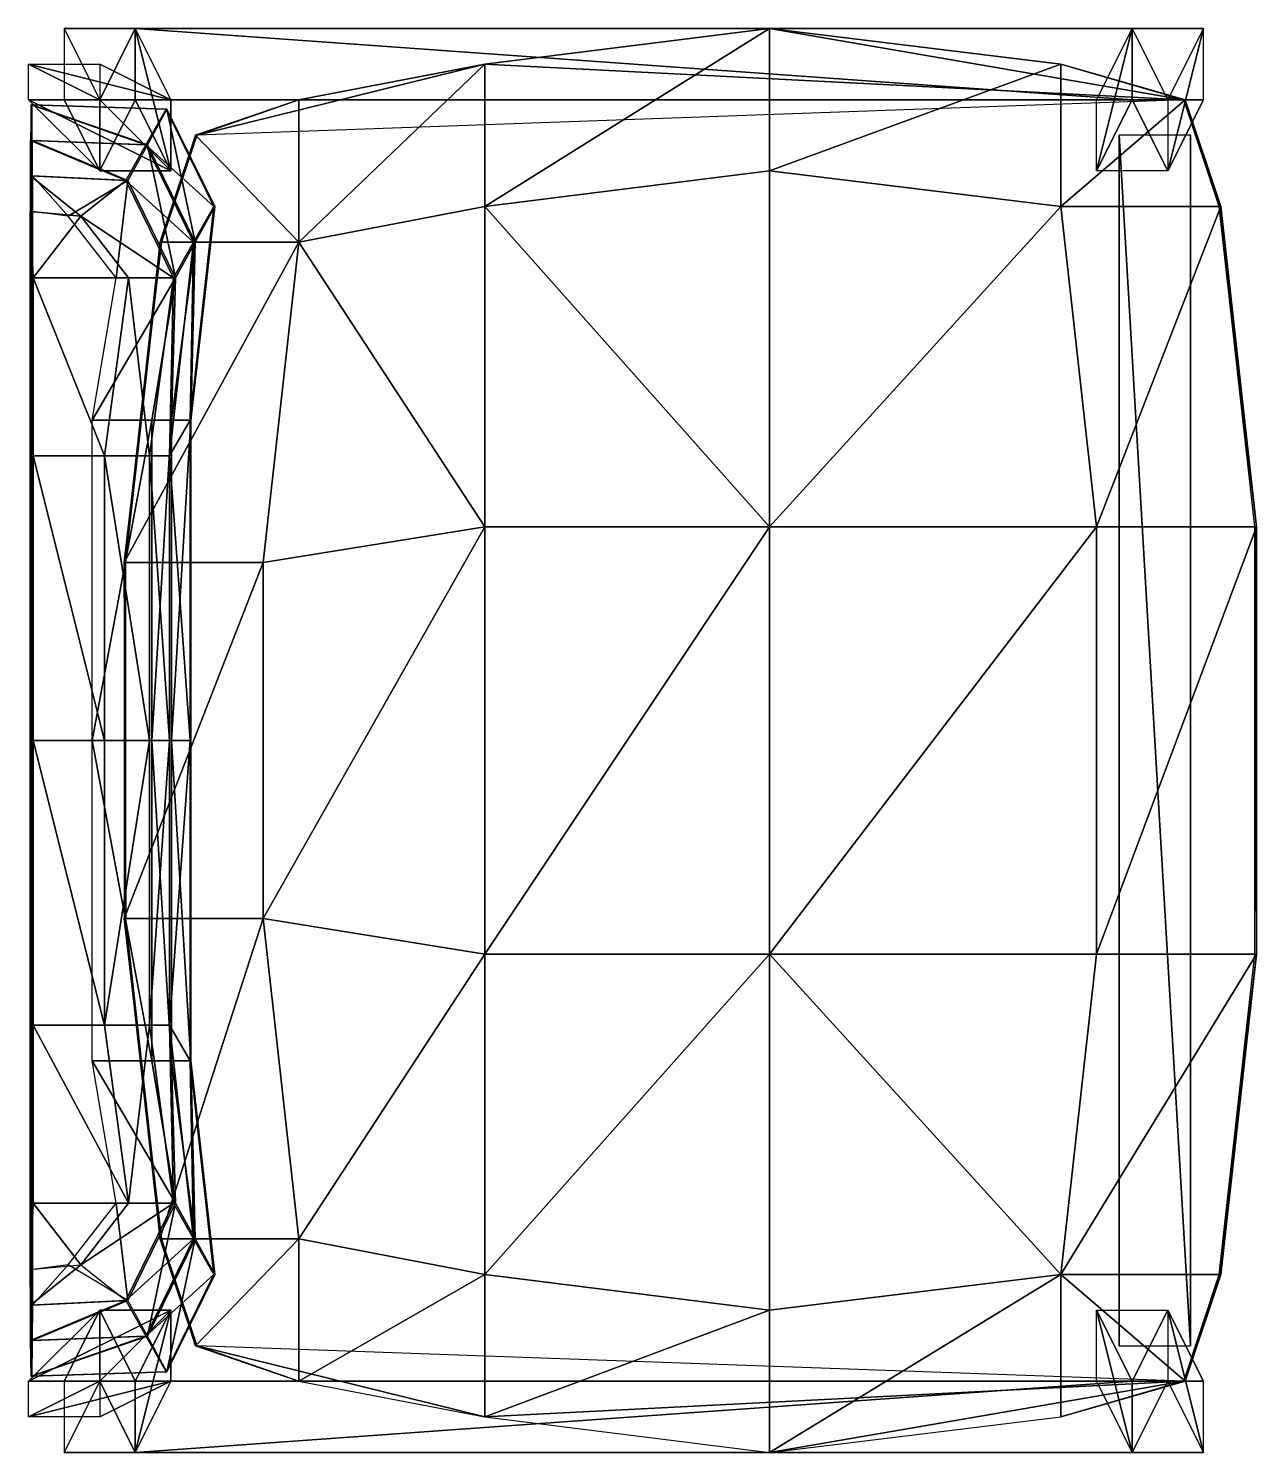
# Model space of a CAD drawing. Extents: x -0.445 to -0.006, y -0.254 to 0.254.
import ezdxf

# ---------------------------------------------------------------- set-up
doc = ezdxf.new("R2010")
doc.units = 0
doc.header["$LTSCALE"] = 2
doc.layers.get('0').update_dxf_attribs({"linetype": 'CONTINUOUS'})

msp = doc.modelspace()

# ---------------------------------------------------------------- meshes
at = {"color": 7, "linetype": 'BYBLOCK'}
mesh = msp.add_polyface(dxfattribs=at)
corners = [(-0.4064, 0.2286, 0.0254), (-0.3937, 0.2032, 0.3556), (-0.4191, 0.2032, 0.3556), (-0.4318, 0.2286), (-0.0381, 0.2032, 0.3556), (-0.0635, 0.2032, 0.3556), (-0.0508, 0.2286, 0.0254), (-0.0254, 0.2286), (-0.4191, 0.2286, 0.5842), (-0.4445, 0.2286, 0.5842), (-0.0635, 0.2286, 0.3556), (-0.0381, 0.2286, 0.3556), (-0.0508, 0.254, 0.0254), (-0.0254, 0.254), (-0.3937, 0.2286, 0.3556), (-0.4064, 0.254, 0.0254), (-0.4191, 0.2286, 0.3556), (-0.4318, 0.254), (-0.4191, 0.2413, 0.5842), (-0.4445, 0.2413, 0.5842), (-0.4318, -0.254), (-0.4191, -0.2286, 0.3556), (-0.4318, -0.2286), (-0.4191, -0.2032, 0.3556), (-0.3937, -0.2032, 0.3556), (-0.3937, -0.2286, 0.3556), (-0.4064, -0.254, 0.0254), (-0.4064, -0.2286, 0.0254), (-0.0508, -0.2286, 0.0254), (-0.0508, -0.254, 0.0254), (-0.0635, -0.2286, 0.3556), (-0.0635, -0.2032, 0.3556), (-0.0381, -0.2032, 0.3556), (-0.0381, -0.2286, 0.3556), (-0.0254, -0.254), (-0.0254, -0.2286), (-0.4445, -0.2413, 0.5842), (-0.4445, -0.2286, 0.5842), (-0.4191, -0.2286, 0.5842), (-0.4191, -0.2413, 0.5842), (-0.03003, -0.2159, 0.1524), (-0.03003, -0.2159, 0.127), (-0.03003, 0.2159, 0.1524), (-0.03003, 0.2159, 0.127), (-0.05543, -0.2159, 0.127), (-0.05543, -0.2159, 0.1524), (-0.05543, 0.2159, 0.1524), (-0.05543, 0.2159, 0.127)]
mesh.append_faces([[corners[k] for k in face] for face in [(0, 2, 3), (4, 6, 7), (12, 11, 13), (16, 15, 17), (26, 21, 20), (33, 29, 34), (28, 32, 35), (23, 27, 22)]], dxfattribs={"vtx0": -1, "color": 7})
mesh.append_faces([[corners[k] for k in face] for face in [(10, 11, 12), (14, 15, 16), (15, 12, 17), (13, 17, 12), (18, 14, 19), (16, 19, 14), (11, 4, 13), (7, 13, 4), (0, 6, 15), (12, 15, 6), (14, 1, 15), (0, 15, 1), (18, 8, 14), (1, 14, 8), (20, 21, 22), (23, 22, 21), (30, 31, 29), (28, 29, 31), (27, 28, 22), (35, 22, 28), (31, 32, 28), (24, 27, 23), (36, 37, 21), (23, 21, 37), (38, 24, 37), (23, 37, 24), (40, 41, 42), (43, 42, 41), (45, 40, 46), (42, 46, 40)]], dxfattribs={"vtx1": -1, "color": 7})
mesh.append_faces([[corners[k] for k in face] for face in [(0, 1, 2), (4, 5, 6), (6, 0, 3), (3, 7, 6), (1, 8, 9), (9, 2, 1), (5, 10, 12), (12, 6, 5), (9, 19, 16), (16, 2, 9), (16, 17, 3), (3, 2, 16), (24, 25, 26), (26, 27, 24), (28, 27, 26), (26, 29, 28), (32, 33, 34), (34, 35, 32), (29, 26, 20), (20, 34, 29), (26, 25, 21), (33, 30, 29), (38, 39, 25), (25, 24, 38), (25, 39, 36), (36, 21, 25), (44, 45, 46), (46, 47, 44)]], dxfattribs={"vtx2": -1, "color": 7})
at = {"color": 0, "linetype": 'BYBLOCK'}
mesh = msp.add_polyface(dxfattribs=at)
corners = [(-0.40886, -0.1651, 0.74794), (-0.44277, -0.1651, 0.74782), (-0.42583, -0.1871, 0.73518), (-0.44386, -0.18868, 0.73512), (-0.44386, 0.18868, 0.73512), (-0.44277, 0.1651, 0.74782), (-0.42583, 0.1871, 0.73518), (-0.40886, 0.1651, 0.74794), (-0.44281, 0.1016, 0.76052), (-0.41741, 0.1016, 0.76061), (-0.44281, 0, 0.76052), (-0.41741, 0, 0.76061), (-0.44281, -0.1016, 0.76052), (-0.41741, -0.1016, 0.76061), (-0.01913, -0.1905, 0.39404), (-0.0762, -0.1905, 0.4191), (-0.03183, -0.2286, 0.36864), (-0.0762, -0.2413, 0.3937), (-0.0635, -0.0762, 0.4064), (-0.00643, -0.0762, 0.38134), (-0.0635, 0.0762, 0.4064), (-0.00643, 0.0762, 0.38134), (-0.0762, 0.1905, 0.4191), (-0.01913, 0.1905, 0.39404), (-0.0762, 0.2413, 0.3937), (-0.03183, 0.2286, 0.36864), (-0.18014, -0.2032, 0.40657), (-0.18014, -0.254, 0.38117), (-0.18014, -0.0762, 0.39387), (-0.18014, 0.0762, 0.39387), (-0.18014, 0.2032, 0.40657), (-0.18014, 0.254, 0.38117), (-0.28174, 0.2413, 0.38117), (-0.28174, 0.1905, 0.40657), (-0.28174, 0.0762, 0.39387), (-0.28174, -0.0762, 0.39387), (-0.28174, -0.1905, 0.40657), (-0.28174, -0.2413, 0.38117), (-0.34808, -0.1778, 0.41158), (-0.34808, -0.2286, 0.38618), (-0.36078, -0.0635, 0.39888), (-0.36078, 0.0635, 0.39888), (-0.34808, 0.1778, 0.41158), (-0.34808, 0.2286, 0.38618), (-0.38493, 0.2159, 0.36864), (-0.39763, 0.1778, 0.39404), (-0.41033, 0.0635, 0.38134), (-0.41033, -0.0635, 0.38134), (-0.39763, -0.1778, 0.39404), (-0.38493, -0.2159, 0.36864)]
mesh.append_faces([[corners[k] for k in face] for face in [(2, 1, 3), (6, 5, 7), (16, 15, 17), (25, 22, 23), (15, 28, 26), (22, 29, 20), (29, 33, 34), (28, 36, 26), (35, 38, 36), (34, 42, 41), (42, 44, 45), (38, 49, 39)]], dxfattribs={"vtx0": -1, "color": 0})
mesh.append_faces([[corners[k] for k in face] for face in [(0, 1, 2), (4, 5, 6), (8, 9, 5), (7, 5, 9), (10, 11, 8), (9, 8, 11), (12, 13, 10), (11, 10, 13), (1, 0, 12), (13, 12, 0), (14, 15, 16), (18, 15, 19), (14, 19, 15), (20, 18, 21), (19, 21, 18), (22, 20, 23), (21, 23, 20), (24, 22, 25), (26, 27, 15), (17, 15, 27), (18, 28, 15), (29, 28, 20), (18, 20, 28), (30, 29, 22), (31, 30, 24), (22, 24, 30), (32, 33, 31), (30, 31, 33), (30, 33, 29), (34, 35, 29), (28, 29, 35), (35, 36, 28), (36, 37, 26), (27, 26, 37), (38, 39, 36), (37, 36, 39), (40, 38, 35), (41, 40, 34), (35, 34, 40), (33, 42, 34), (43, 42, 32), (33, 32, 42), (43, 44, 42), (45, 46, 42), (41, 42, 46), (46, 47, 41), (40, 41, 47), (47, 48, 40), (38, 40, 48), (48, 49, 38)]], dxfattribs={"vtx1": -1, "color": 0})
mesh = msp.add_polyface(dxfattribs=at)
corners = [(-0.18014, -0.254, 0.38117), (-0.03241, -0.2286, 0.35771), (-0.28174, -0.2413, 0.38117), (-0.38435, -0.2159, 0.36021), (-0.18014, 0.254, 0.38117), (-0.03241, 0.2286, 0.35771), (-0.28174, 0.2413, 0.38117), (-0.38435, 0.2159, 0.36021), (-0.4026, 0.2125, 0.69716), (-0.44373, 0.21408, 0.69702), (-0.4098, 0.1998, 0.72254), (-0.44382, 0.20138, 0.72242), (-0.39536, 0.2252, 0.65909), (-0.44359, 0.22678, 0.65892), (-0.44333, 0.22678, 0.58272), (-0.39509, 0.2252, 0.58289), (-0.44315, 0.21408, 0.53192), (-0.40202, 0.2125, 0.53206), (-0.42583, 0.1871, 0.73518), (-0.44386, 0.18868, 0.73512), (-0.44306, 0.20138, 0.50652), (-0.40904, 0.1998, 0.50664), (-0.44301, 0.18868, 0.49382), (-0.43031, 0.1871, 0.49386), (-0.44301, -0.18868, 0.49382), (-0.44306, -0.20138, 0.50652), (-0.43031, -0.1871, 0.49386), (-0.40904, -0.1998, 0.50664), (-0.44315, -0.21408, 0.53192), (-0.40202, -0.2125, 0.53206), (-0.4098, -0.1998, 0.72254), (-0.44382, -0.20138, 0.72242), (-0.42583, -0.1871, 0.73518), (-0.44386, -0.18868, 0.73512), (-0.44333, -0.22678, 0.58272), (-0.39509, -0.2252, 0.58289), (-0.44359, -0.22678, 0.65892), (-0.39536, -0.2252, 0.65909), (-0.4026, -0.2125, 0.69716), (-0.44373, -0.21408, 0.69702), (-0.03183, -0.2286, 0.36864), (-0.0762, -0.2413, 0.3937), (-0.38493, -0.2159, 0.36864), (-0.34808, -0.2286, 0.38618), (-0.38493, 0.2159, 0.36864), (-0.34808, 0.2286, 0.38618), (-0.03183, 0.2286, 0.36864), (-0.0762, 0.2413, 0.3937)]
mesh.append_faces([[corners[k] for k in face] for face in [(2, 1, 3), (6, 5, 7), (10, 9, 11), (8, 13, 9), (17, 14, 15), (18, 11, 19), (21, 16, 17), (23, 20, 21), (26, 25, 27), (27, 28, 29), (32, 31, 33), (29, 34, 35), (38, 36, 39), (30, 39, 31), (41, 1, 0), (3, 43, 2), (7, 45, 6), (47, 5, 4)]], dxfattribs={"vtx0": -1, "color": 0})
mesh.append_faces([[corners[k] for k in face] for face in [(0, 1, 2), (4, 5, 6), (8, 9, 10), (12, 13, 8), (14, 13, 15), (12, 15, 13), (16, 14, 17), (10, 11, 18), (20, 16, 21), (22, 20, 23), (24, 25, 26), (25, 28, 27), (30, 31, 32), (28, 34, 29), (34, 36, 35), (37, 35, 36), (37, 36, 38), (38, 39, 30), (40, 1, 41), (42, 43, 3), (44, 45, 7), (46, 5, 47)]], dxfattribs={"vtx1": -1, "color": 0})
mesh = msp.add_polyface(dxfattribs=at)
corners = [(-0.44301, 0.18868, 0.49382), (-0.44306, 0.20138, 0.50652), (-0.44306, -0.20138, 0.50652), (-0.44301, -0.18868, 0.49382), (-0.44315, 0.21408, 0.53192), (-0.44315, -0.21408, 0.53192), (-0.44333, 0.22678, 0.58272), (-0.44333, -0.22678, 0.58272), (-0.44277, 0.1651, 0.74782), (-0.44281, 0.1016, 0.76052), (-0.44281, -0.1016, 0.76052), (-0.44277, -0.1651, 0.74782), (-0.44386, 0.18868, 0.73512), (-0.44386, -0.18868, 0.73512), (-0.44382, 0.20138, 0.72242), (-0.44382, -0.20138, 0.72242), (-0.44373, 0.21408, 0.69702), (-0.44373, -0.21408, 0.69702), (-0.44359, 0.22678, 0.65892), (-0.44359, -0.22678, 0.65892), (-0.4098, 0.1998, 0.72254), (-0.39279, 0.1651, 0.7226), (-0.38559, 0.1778, 0.69722), (-0.4026, 0.2125, 0.69716), (-0.40134, 0.1016, 0.73527), (-0.39414, 0.1016, 0.70989), (-0.40134, 0, 0.73527), (-0.39414, 0, 0.70989), (-0.38685, 0, 0.65912), (-0.38685, 0.1143, 0.65912), (-0.37835, 0.1905, 0.65915), (-0.39536, 0.2252, 0.65909), (-0.37808, 0.1905, 0.58295), (-0.39509, 0.2252, 0.58289), (-0.38659, 0.1143, 0.58292), (-0.38659, 0, 0.58292), (-0.39351, 0, 0.53209), (-0.39351, 0.1143, 0.53209), (-0.38501, 0.1778, 0.53212), (-0.40202, 0.2125, 0.53206), (-0.41741, 0.1016, 0.76061), (-0.41741, 0, 0.76061), (-0.40886, 0.1651, 0.74794), (-0.42583, 0.1871, 0.73518), (-0.39203, 0.1651, 0.5067), (-0.40904, 0.1998, 0.50664), (-0.40053, 0.1143, 0.50667), (-0.40053, 0, 0.50667), (-0.42176, 0, 0.48119), (-0.42176, 0.1143, 0.48119), (-0.41326, 0.1651, 0.48122), (-0.43031, 0.1871, 0.49386), (-0.39203, -0.1651, 0.5067), (-0.40904, -0.1998, 0.50664), (-0.41326, -0.1651, 0.48122), (-0.43031, -0.1871, 0.49386), (-0.40053, -0.1143, 0.50667), (-0.42176, -0.1143, 0.48119), (-0.39351, -0.1143, 0.53209), (-0.38501, -0.1778, 0.53212), (-0.40202, -0.2125, 0.53206), (-0.40886, -0.1651, 0.74794), (-0.42583, -0.1871, 0.73518), (-0.39279, -0.1651, 0.7226), (-0.4098, -0.1998, 0.72254), (-0.41741, -0.1016, 0.76061), (-0.40134, -0.1016, 0.73527), (-0.37808, -0.1905, 0.58295), (-0.39509, -0.2252, 0.58289), (-0.38659, -0.1143, 0.58292), (-0.38685, -0.1143, 0.65912), (-0.37835, -0.1905, 0.65915), (-0.39536, -0.2252, 0.65909), (-0.38559, -0.1778, 0.69722), (-0.4026, -0.2125, 0.69716), (-0.39414, -0.1016, 0.70989), (-0.39705, -0.1778, 0.36021), (-0.39763, -0.1778, 0.39404), (-0.38493, -0.2159, 0.36864), (-0.38435, -0.2159, 0.36021), (-0.40975, -0.0635, 0.36021), (-0.41033, -0.0635, 0.38134), (-0.40975, 0.0635, 0.36021), (-0.41033, 0.0635, 0.38134), (-0.39705, 0.1778, 0.36021), (-0.39763, 0.1778, 0.39404), (-0.38435, 0.2159, 0.36021), (-0.38493, 0.2159, 0.36864), (-0.03241, 0.2286, 0.35771), (-0.03183, 0.2286, 0.36864), (-0.01971, 0.1905, 0.35771), (-0.01913, 0.1905, 0.39404), (-0.00643, 0.0762, 0.38134), (-0.00701, 0.0762, 0.35771), (-0.00643, -0.0762, 0.38134), (-0.00701, -0.0762, 0.35771), (-0.01971, -0.1905, 0.35771), (-0.01913, -0.1905, 0.39404), (-0.03183, -0.2286, 0.36864), (-0.03241, -0.2286, 0.35771)]
mesh.append_faces([[corners[k] for k in face] for face in [(21, 25, 22), (22, 29, 30), (34, 38, 32), (43, 21, 20), (37, 44, 38), (45, 50, 51), (54, 53, 55), (52, 58, 59), (63, 62, 64), (59, 69, 67), (70, 73, 71), (75, 63, 73), (76, 78, 79), (76, 81, 77), (84, 83, 82), (84, 87, 85), (90, 89, 91), (90, 92, 93), (96, 94, 97), (96, 98, 99)]], dxfattribs={"vtx0": -1, "color": 0})
mesh.append_faces([[corners[k] for k in face] for face in [(4, 5, 2), (2, 1, 4), (6, 7, 5), (5, 4, 6)]], dxfattribs={"vtx0": -1, "vtx2": -1, "color": 0})
mesh.append_faces([[corners[k] for k in face] for face in [(52, 53, 54), (56, 52, 57), (54, 57, 52), (47, 56, 48), (57, 48, 56), (36, 58, 47), (56, 47, 58), (56, 58, 52), (59, 60, 52), (53, 52, 60), (61, 62, 63), (65, 61, 66), (63, 66, 61), (41, 65, 26), (66, 26, 65), (67, 68, 59), (60, 59, 68), (58, 69, 59), (35, 69, 36), (58, 36, 69), (28, 70, 35), (69, 35, 70), (70, 71, 69), (67, 69, 71), (71, 72, 67), (68, 67, 72), (73, 74, 71), (72, 71, 74), (75, 73, 70), (27, 75, 28), (70, 28, 75), (26, 66, 27), (75, 27, 66), (66, 63, 75), (63, 64, 73), (74, 73, 64), (88, 89, 90), (91, 92, 90), (92, 94, 93), (95, 93, 94), (95, 94, 96), (97, 98, 96)]], dxfattribs={"vtx1": -1, "color": 0})
mesh.append_faces([[corners[k] for k in face] for face in [(0, 1, 2), (10, 11, 8), (12, 8, 11), (11, 13, 12), (14, 12, 13), (13, 15, 14), (16, 14, 15), (15, 17, 16), (18, 16, 17), (17, 19, 18), (6, 18, 19), (19, 7, 6)]], dxfattribs={"vtx1": -1, "vtx2": -1, "color": 0})
mesh.append_faces([[corners[k] for k in face] for face in [(2, 3, 0), (8, 9, 10), (20, 21, 22), (22, 23, 20), (21, 24, 25), (24, 26, 27), (27, 25, 24), (25, 27, 28), (28, 29, 25), (22, 25, 29), (23, 22, 30), (30, 31, 23), (31, 30, 32), (32, 33, 31), (30, 29, 34), (34, 32, 30), (29, 28, 35), (35, 34, 29), (34, 35, 36), (36, 37, 34), (34, 37, 38), (33, 32, 38), (38, 39, 33), (40, 41, 26), (26, 24, 40), (42, 40, 24), (24, 21, 42), (43, 42, 21), (39, 38, 44), (44, 45, 39), (37, 46, 44), (37, 36, 47), (47, 46, 37), (46, 47, 48), (48, 49, 46), (44, 46, 49), (49, 50, 44), (45, 44, 50), (76, 77, 78), (76, 80, 81), (80, 82, 83), (83, 81, 80), (84, 85, 83), (84, 86, 87)]], dxfattribs={"vtx2": -1, "color": 0})

doc.saveas('drawing.dxf')
